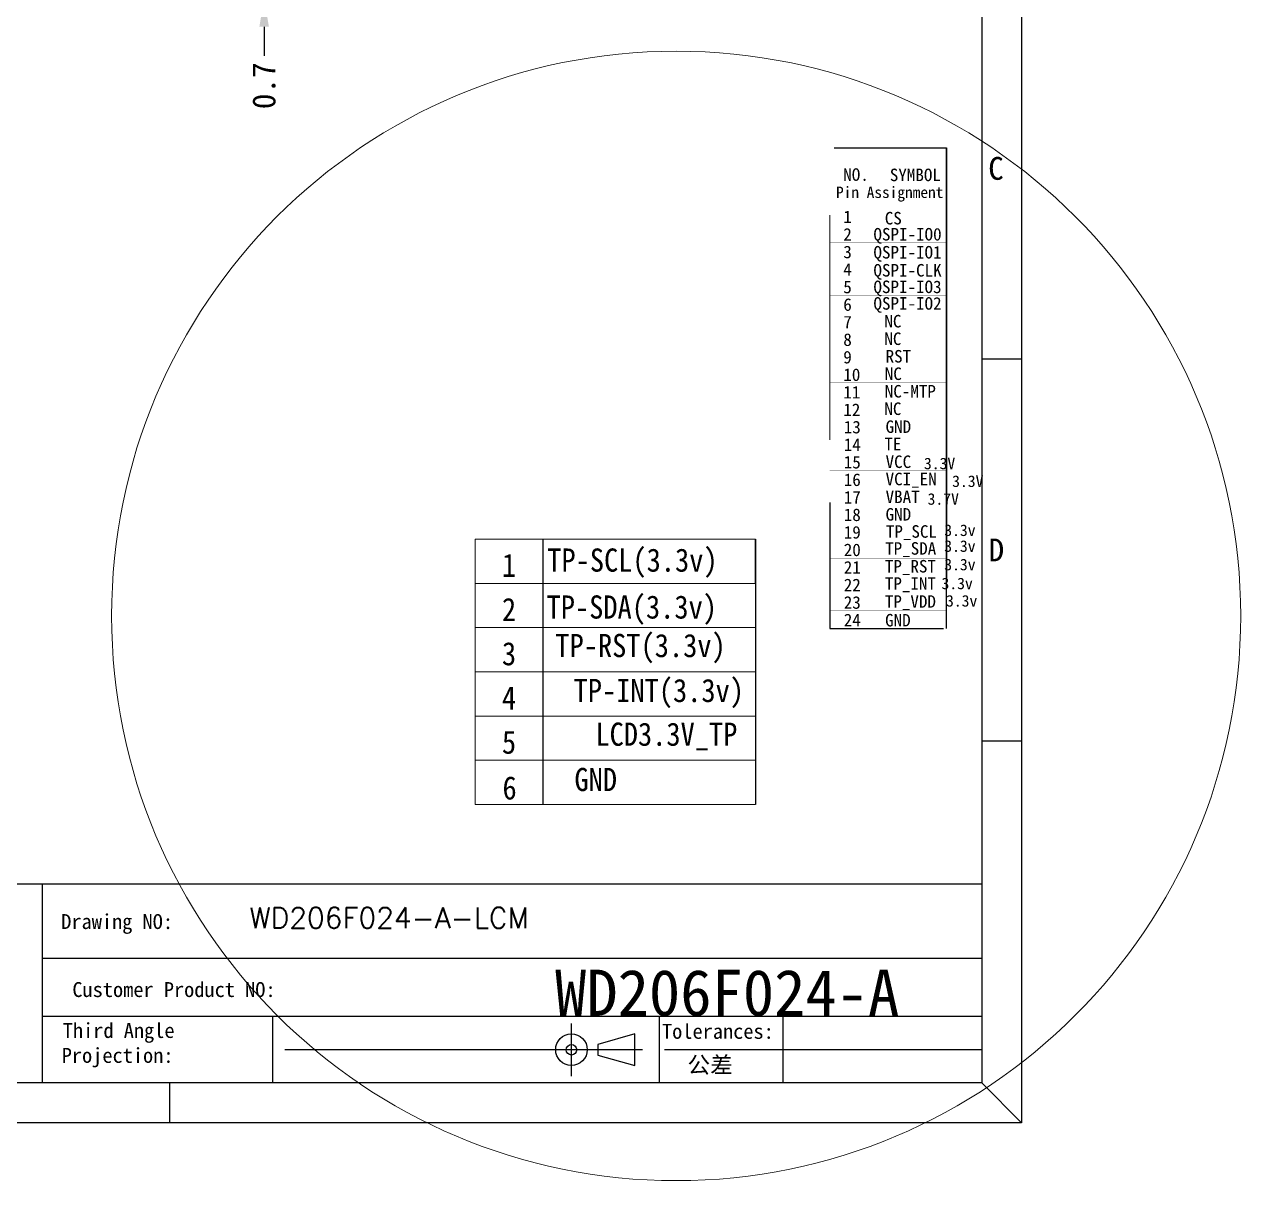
# Model space of a CAD drawing. Header units: inches. Extents: x 1765 to 5217, y -1519 to 441.
# Drawn here: x 4177.9 to 4283.6, y -1401.6 to -1301.1 of the extents above; entities that cross this region are included whole.
import ezdxf
from ezdxf.enums import TextEntityAlignment as Align

# ---------------------------------------------------------------- set-up
doc = ezdxf.new("R2010")
doc.units = ezdxf.units.IN
doc.header["$MEASUREMENT"] = 0
doc.layers.add('DIM', color=3, linetype='Continuous', lineweight=15)
doc.layers.add('图框', color=255, linetype='Continuous', lineweight=5)
doc.layers.add('LENS', color=6, linetype='Continuous')
doc.layers.add('TOPOVERLAY', color=2, linetype='Continuous')
doc.styles.add('Arial', font='')
doc.styles.add('ROMANS', font='romans.shx', dxfattribs={"bigfont": 'gbcbig.shx'})
doc.styles.add('STYLE1', font='', dxfattribs={"width": 0.9})
doc.styles.add('宋体', font='')
doc.styles.get('Arial').set_extended_font_data('SimSun')
doc.styles.get('STYLE1').set_extended_font_data('SimSun')
doc.styles.get('宋体').set_extended_font_data('SimSun')
doc.dimstyles.new('ISO-25', dxfattribs={"dimtxt": 2, "dimasz": 2.5, "dimexe": 1.25, "dimexo": 0.625, "dimtad": 0, "dimrnd": 0.005, "dimdsep": 46, "dimtxsty": '宋体', "dimcen": 2.5, "dimclrd": 3, "dimclre": 3, "dimclrt": 3, "dimadec": 0, "dimazin": 0, "dimtfac": 1, "dimtmove": 0, "dimatfit": 3, "dimfxl": 0, "dimarcsym": 0})

# ---------------------------------------------------------------- blocks, each defined once
blk = doc.blocks.new('*D121')
at = {"layer": 'Defpoints', "color": 0, "transparency": 16777216}
for p in [(4208.15, -1298.16), (4198.73, -1298.86), (4208.15, -1298.86)]:
    blk.add_point(p, dxfattribs=at)
at = {"layer": 'DIM', "color": 3, "lineweight": -2, "transparency": 16777216}
for p, q in [((4198.73, -1295.66), (4198.73, -1293.16)), ((4207.53, -1298.16), (4197.48, -1298.16)), ((4198.73, -1298.16), (4198.73, -1298.86)), ((4207.53, -1298.86), (4197.48, -1298.86)), ((4198.73, -1301.36), (4198.73, -1303.87))]:
    blk.add_line(p, q, dxfattribs=at)
at = {"layer": 'DIM', "color": 3, "transparency": 16777216}
for points in [[(4198.32, -1295.66), (4199.15, -1295.66), (4198.73, -1298.16)], [(4198.32, -1301.36), (4199.15, -1301.36), (4198.73, -1298.86)]]:
    blk.add_solid(points, dxfattribs=at)
at = {"layer": 'DIM', "color": 3, "transparency": 16777216, "insert": (4198.73, -1306.48), "char_height": 2, "attachment_point": 5, "rotation": 90, "style": '宋体'}
blk.add_mtext('0.7', dxfattribs=at)

msp = doc.modelspace()

# ---------------------------------------------------------------- linework, layer by layer
for p, q in [((4264.581, -1200.652), (4264.581, -1396.611)), ((4261.117, -1204.115), (4261.117, -1393.147)), ((4258.068, -1343.749), (4258.068, -1330.064)), ((4258.068, -1350.995), (4258.068, -1332.14)), ((4241.447, -1349.73), (4241.447, -1345.886)), ((3976.747, -1375.83), (4261.117, -1375.83)), ((4179.437, -1375.83), (4179.437, -1393.147)), ((4261.117, -1382.324), (4179.437, -1382.324)), ((4261.117, -1387.375), (4179.437, -1387.375)), ((4199.448, -1387.375), (4199.448, -1393.147)), ((4233.086, -1387.375), (4233.086, -1393.147)), ((4243.84, -1387.375), (4243.84, -1393.147)), ((4225.452, -1392.549), (4225.452, -1387.974)), ((4230.951, -1388.889), (4227.74, -1389.804)), ((4230.951, -1391.634), (4230.951, -1388.889)), ((4231.621, -1390.261), (4200.538, -1390.261)), ((4227.74, -1389.804), (4227.74, -1390.719)), ((4261.117, -1390.261), (4233.555, -1390.261)), ((4227.74, -1390.719), (4230.951, -1391.634)), ((4261.117, -1393.147), (3976.747, -1393.147)), ((4190.508, -1393.147), (4190.508, -1396.611)), ((4261.117, -1393.147), (4264.581, -1396.611)), ((4264.581, -1396.611), (3973.283, -1396.611))]:
    msp.add_line(p, q)
at = {"color": 2}
for p, q in [((4248.303, -1311.886), (4258.068, -1311.886)), ((4258.068, -1311.886), (4258.068, -1349.63))]:
    msp.add_line(p, q, dxfattribs=at)
at = {"color": 0}
for p, q in [((4258.068, -1345.348), (4258.068, -1311.886)), ((4258.068, -1345.348), (4258.068, -1311.886)), ((4258.068, -1353.638), (4258.068, -1311.886)), ((4261.117, -1330.227), (4264.581, -1330.227)), ((4247.907, -1342.689), (4247.907, -1353.64)), ((4261.117, -1363.419), (4264.581, -1363.419))]:
    msp.add_line(p, q, dxfattribs=at)
at = {"color": 0, "lineweight": 9}
for p, q in [((4247.907, -1337.245), (4247.907, -1317.731)), ((4247.907, -1342.689), (4247.907, -1353.64)), ((4255.181, -1353.64), (4247.907, -1353.64))]:
    msp.add_line(p, q, dxfattribs=at)
at = {"color": 4, "linetype": 'Continuous'}
msp.add_line((4258.068, -1348.011), (4258.068, -1333.105), dxfattribs=at)
at = {"color": 3, "lineweight": 0}
msp.add_line((4217.078, -1345.886), (4217.078, -1368.946), dxfattribs=at)
at = {"color": 3}
for p, q in [((4222.992, -1368.946), (4222.992, -1345.886)), ((4241.447, -1345.886), (4241.447, -1368.946))]:
    msp.add_line(p, q, dxfattribs=at)
at = {"color": 3, "lineweight": 0}
for points in [[(4217.078, -1345.886), (4241.447, -1345.886)], [(4217.078, -1349.73), (4241.447, -1349.73)], [(4217.078, -1353.573), (4241.447, -1353.573)], [(4217.078, -1357.416), (4241.447, -1357.416)], [(4217.078, -1361.26), (4241.447, -1361.26)], [(4217.078, -1365.103), (4241.447, -1365.103)], [(4217.078, -1368.946), (4241.447, -1368.946)]]:
    msp.add_lwpolyline(points, dxfattribs=at)
at = {"color": 0}
msp.add_lwpolyline([(4247.907, -1353.64), (4257.809, -1353.64)], dxfattribs=at)
for radius in [1.372, 0.457]:
    msp.add_circle((4225.452, -1390.261), radius)
at = {"layer": 'DIM', "ltscale": 11}
msp.add_line((4249.412, -1311.886), (4258.068, -1311.886), dxfattribs=at)
at = {"layer": 'DIM', "color": 1}
msp.add_circle((4234.553, -1352.559), 49.08, dxfattribs=at)
at = {"layer": 'TOPOVERLAY', "color": 0}
for points, const_width in [([(4247.907, -1335.349), (4247.907, -1311.886), (4258.068, -1311.886)], 0.0064), ([(4247.907, -1315.028), (4258.068, -1315.028)], 0.0064), ([(4247.907, -1317.06), (4258.068, -1317.06)], 0.0064), ([(4247.907, -1317.06), (4258.068, -1317.06)], 0.0064), ([(4251.463, -1335.349), (4251.463, -1317.06)], 0.0064), ([(4247.907, -1318.584), (4258.068, -1318.584)], 0.0064), ([(4247.907, -1320.108), (4258.068, -1320.108)], 0.0064), ([(4247.907, -1321.632), (4258.068, -1321.632)], 0.0064), ([(4247.907, -1323.156), (4258.068, -1323.156)], 0.0064), ([(4247.907, -1324.68), (4258.068, -1324.68)], 0.0064), ([(4247.907, -1326.204), (4258.068, -1326.204)], 0.0064), ([(4247.907, -1327.728), (4258.068, -1327.728)], 0.0064), ([(4247.907, -1329.252), (4258.068, -1329.252)], 0.0064), ([(4247.907, -1330.777), (4258.068, -1330.777)], 0.0064), ([(4247.907, -1332.301), (4258.068, -1332.301)], 0.0064), ([(4247.907, -1333.825), (4258.068, -1333.825)], 0.0064), ([(4247.907, -1335.349), (4258.068, -1335.349)], 0.0064), ([(4247.907, -1335.349), (4258.068, -1335.349)], 0.0064), ([(4247.907, -1353.638), (4247.907, -1335.349)], 0.0064), ([(4251.463, -1353.638), (4251.463, -1335.349)], 0.0064), ([(4247.907, -1336.873), (4258.068, -1336.873)], 0.0064), ([(4247.907, -1338.397), (4258.068, -1338.397)], 0.0064), ([(4247.907, -1339.921), (4258.068, -1339.921)], 0.0064), ([(4247.907, -1341.445), (4258.068, -1341.445)], 0.0064), ([(4247.907, -1342.969), (4258.068, -1342.969)], 0.0064), ([(4247.907, -1344.493), (4258.068, -1344.493)], 0.0064), ([(4247.907, -1346.018), (4258.068, -1346.018)], 0.0064), ([(4247.907, -1347.542), (4258.068, -1347.542)], 0.0064), ([(4247.907, -1349.066), (4258.068, -1349.066)], 0.0064), ([(4247.907, -1350.59), (4258.068, -1350.59)], 0.0064), ([(4247.907, -1352.114), (4258.068, -1352.114)], 0.0064), ([(4247.907, -1353.638), (4258.068, -1353.638)], 0.0064), ([(4249.681, -1353.64), (4257.809, -1353.64)], 0.00512)]:
    msp.add_lwpolyline(points, dxfattribs=dict(at, const_width=const_width))
at = {"layer": 'TOPOVERLAY', "color": 0, "const_width": 0.0032}
for points in [[(4247.905, -1315.028, 1), (4247.909, -1315.028, 1)], [(4247.905, -1317.06, 1), (4247.909, -1317.06, 1)], [(4247.905, -1317.06, 1), (4247.909, -1317.06, 1)], [(4251.462, -1317.06, 1), (4251.465, -1317.06, 1)], [(4247.905, -1318.584, 1), (4247.909, -1318.584, 1)], [(4247.905, -1320.108, 1), (4247.909, -1320.108, 1)], [(4247.905, -1321.632, 1), (4247.909, -1321.632, 1)], [(4247.905, -1323.156, 1), (4247.909, -1323.156, 1)], [(4247.905, -1324.68, 1), (4247.909, -1324.68, 1)], [(4247.905, -1326.204, 1), (4247.909, -1326.204, 1)], [(4247.905, -1327.728, 1), (4247.909, -1327.728, 1)], [(4247.905, -1329.252, 1), (4247.909, -1329.252, 1)], [(4247.905, -1330.777, 1), (4247.909, -1330.777, 1)], [(4247.905, -1332.301, 1), (4247.909, -1332.301, 1)], [(4247.905, -1333.825, 1), (4247.909, -1333.825, 1)], [(4247.905, -1335.349, 1), (4247.909, -1335.349, 1)], [(4247.905, -1335.349, 1), (4247.909, -1335.349, 1)], [(4247.905, -1335.349, 1), (4247.909, -1335.349, 1)], [(4247.905, -1335.349, 1), (4247.909, -1335.349, 1)], [(4251.462, -1335.349, 1), (4251.465, -1335.349, 1)], [(4251.462, -1335.349, 1), (4251.465, -1335.349, 1)], [(4247.905, -1336.873, 1), (4247.909, -1336.873, 1)], [(4247.905, -1338.397, 1), (4247.909, -1338.397, 1)], [(4247.905, -1339.921, 1), (4247.909, -1339.921, 1)], [(4247.905, -1341.445, 1), (4247.909, -1341.445, 1)], [(4247.905, -1342.969, 1), (4247.909, -1342.969, 1)], [(4247.905, -1344.493, 1), (4247.909, -1344.493, 1)], [(4247.905, -1346.018, 1), (4247.909, -1346.018, 1)], [(4247.905, -1347.542, 1), (4247.909, -1347.542, 1)], [(4247.905, -1349.066, 1), (4247.909, -1349.066, 1)], [(4251.462, -1353.638, 1), (4251.465, -1353.638, 1)]]:
    msp.add_lwpolyline(points, format="xyb", close=True, dxfattribs=at)

# ---------------------------------------------------------------- texts
at = {"color": 0, "style": 'Arial'}
for s, p in [('C', (4261.686, -1314.657)), ('D', (4261.723, -1347.815))]:
    msp.add_text(s, height=1.984, dxfattribs=at).set_placement(p)
at = {"color": 3, "lineweight": 0, "style": 'STYLE1', "width": 0.9}
for s, height, p in [('1', 2.016, (4219.409, -1349.163)), ('TP-SCL(3.3v)', 2.01618, (4223.348, -1348.714)), ('2', 2.016, (4219.409, -1353.006)), ('TP-SDA(3.3v)', 2.01618, (4223.29, -1352.792)), ('TP-RST(3.3v)', 2.01618, (4224.053, -1356.139)), ('3', 2.016, (4219.409, -1356.849)), ('4', 2.016, (4219.409, -1360.693)), ('TP-INT(3.3v)', 2.01618, (4225.639, -1360.043)), ('LCD3.3V_TP', 2.0162, (4227.532, -1363.844)), ('5', 2.016, (4219.409, -1364.536)), ('GND', 2.0162, (4225.711, -1367.781)), ('6', 2.016, (4219.456, -1368.512))]:
    msp.add_text(s, height=height, dxfattribs=at).set_placement(p)
at = {"style": 'Arial'}
for s, p in [('Drawing NO:', (4181.094, -1379.769)), ('Customer Product NO:', (4182.061, -1385.679)), ('Third Angle', (4181.226, -1389.236)), ('Tolerances:', (4233.325, -1389.31)), ('Projection:', (4181.137, -1391.401))]:
    msp.add_text(s, height=1.29881, dxfattribs=at).set_placement(p)
at = {"color": 1, "char_height": 1, "width": 2.46886, "attachment_point": 1, "style": '宋体'}
for s, insert in [('3.3V', (4256.095, -1338.807)), ('3.3V', (4258.547, -1340.351)), ('3.7V', (4256.414, -1341.896))]:
    msp.add_mtext(s, dxfattribs=dict(at, insert=insert))
at = {"style": 'Arial'}
msp.add_attdef('公差', text='%%p0.20', height=1.4431, dxfattribs=at).set_placement((4237.509, -1391.54), align=Align.MIDDLE)
at = {"layer": 'DIM', "char_height": 1, "width": 1.40381, "attachment_point": 1, "style": '宋体'}
for insert in [(4257.863, -1344.613), (4257.863, -1345.99), (4257.863, -1347.593), (4257.623, -1349.237), (4258.017, -1350.746)]:
    msp.add_mtext('3.3v', dxfattribs=dict(at, insert=insert))
at = {"layer": 'LENS', "color": 1, "style": '宋体'}
msp.add_text('WD206F024-A', height=4, dxfattribs=at).set_placement((4224.025, -1387.301))
at = {"layer": 'TOPOVERLAY', "color": 0, "style": '宋体'}
for s, height, p in [('NO.', 1.0886, (4249.082, -1314.747)), ('SYMBOL', 1.0886, (4253.129, -1314.775)), ('Pin Assignment', 0.97978, (4248.453, -1316.232)), ('1', 1.089, (4249.084, -1318.422)), ('CS', 1.0886, (4252.69, -1318.536)), ('2', 1.089, (4249.084, -1319.947)), ('QSPI-IO0', 1.0886, (4251.707, -1319.933)), ('3', 1.089, (4249.084, -1321.471)), ('QSPI-IO1', 1.0886, (4251.707, -1321.498)), ('4', 1.089, (4249.084, -1322.995)), ('QSPI-CLK', 1.0886, (4251.707, -1323.064)), ('5', 1.089, (4249.084, -1324.519)), ('QSPI-IO3', 1.0886, (4251.707, -1324.505)), ('6', 1.089, (4249.084, -1326.043)), ('QSPI-IO2', 1.0886, (4251.707, -1325.944)), ('7', 1.089, (4249.084, -1327.567)), ('NC', 1.0886, (4252.657, -1327.489)), ('8', 1.089, (4249.084, -1329.091)), ('NC', 1.0886, (4252.657, -1329.013)), ('9', 1.089, (4249.084, -1330.615)), ('RST', 1.0886, (4252.762, -1330.538)), ('10', 1.0886, (4249.084, -1332.139)), ('NC', 1.0886, (4252.69, -1332.056)), ('11', 1.0886, (4249.084, -1333.663)), ('NC-MTP', 1.0886, (4252.69, -1333.578)), ('12', 1.0886, (4249.084, -1335.188)), ('NC', 1.0886, (4252.657, -1335.097)), ('GND', 1.0886, (4252.762, -1336.656)), ('13', 1.0886, (4249.126, -1336.693)), ('14', 1.0886, (4249.126, -1338.218)), ('TE', 1.0886, (4252.657, -1338.165)), ('15', 1.0886, (4249.126, -1339.742)), ('VCC', 1.0886, (4252.762, -1339.704)), ('16', 1.0886, (4249.126, -1341.266)), ('VCI_EN', 1.0886, (4252.762, -1341.204)), ('17', 1.0886, (4249.126, -1342.79)), ('VBAT', 1.0886, (4252.762, -1342.752)), ('18', 1.0886, (4249.126, -1344.314)), ('GND', 1.0886, (4252.762, -1344.276)), ('19', 1.0886, (4249.126, -1345.838)), ('TP_SCL', 1.0886, (4252.785, -1345.763)), ('TP_SDA', 1.0886, (4252.722, -1347.238)), ('20', 1.0886, (4249.126, -1347.362)), ('21', 1.0886, (4249.126, -1348.886)), ('TP_RST', 1.0886, (4252.697, -1348.787)), ('22', 1.0886, (4249.126, -1350.41)), ('TP_INT', 1.0886, (4252.697, -1350.287)), ('23', 1.0886, (4249.126, -1351.934)), ('TP_VDD', 1.0886, (4252.697, -1351.849)), ('24', 1.0886, (4249.126, -1353.458)), ('GND', 1.0886, (4252.722, -1353.475))]:
    msp.add_text(s, height=height, dxfattribs=at).set_placement(p)
at = {"layer": '图框', "color": 3, "insert": (4197.446, -1377.901), "char_height": 1.8, "width": 32.59129, "attachment_point": 1, "style": 'ROMANS'}
msp.add_mtext('WD206F024-A-LCM', dxfattribs=at)

# ---------------------------------------------------------------- dimensions: what is measured, and where the dimension line sits
at = {"layer": 'DIM'}
dim = msp.add_linear_dim(base=(4198.734, -1298.86), p1=(4208.151, -1298.16), p2=(4208.151, -1298.86), angle=90, dimstyle='ISO-25', dxfattribs=at)
dim.commit()
dim.dimension.update_dxf_attribs({"geometry": '*D121', "text_midpoint": (4198.734, -1306.479), "dimtype": 160})

doc.saveas('drawing.dxf')
